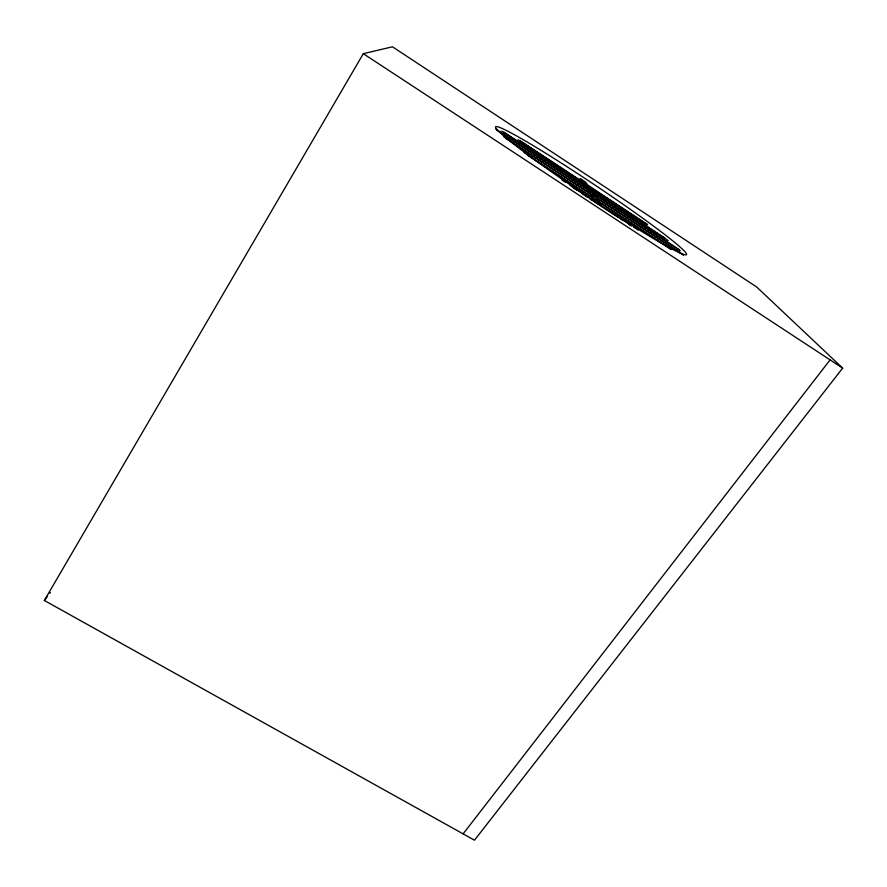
<?xml version="1.0" encoding="UTF-8"?>
<svg xmlns="http://www.w3.org/2000/svg" width="887" height="887" viewBox="0 0 887 887"><rect width="100%" height="100%" fill="white"/><g stroke="black" fill="none" stroke-linecap="round" stroke-linejoin="round"><path stroke-width="1.33" d="M44.35 600.477L363.304 53.686L392.475 46.8L756.722 287.033L842.65 368.127L474.478 840.2L44.35 600.477L47.454 596.386M578.834 180.915L580.342 178.642L585.708 182.179L602.284 206.715M49.783 593.314L50.371 592.527M463.114 833.858L830.099 359.889M363.304 53.686L842.65 368.127M520.447 140.9L647.61 224.588M518.03 139.658L647.288 224.721M503.949 132.185L665.183 238.259M501.732 131.088L668.233 240.621M495.744 129.036L679.387 249.801M496.831 130.145L680.262 250.744M503.561 136.554L683.511 254.824M505.801 138.427L683.278 255.057M524.084 152.531L671.736 249.524M527.466 155.17L670.406 249.059M562.025 180.05L565.485 182.334M570.108 185.361L631.322 225.553M633.64 227.072L638.252 230.099M573.479 188.022L576.949 190.295M581.562 193.333L587.338 197.125M589.644 198.633L618.505 217.581M620.811 219.1L623.129 220.619M628.894 224.4L631.211 225.919M580.342 178.642L595.953 202.436M604.624 207.902A114.977 6.841 33.8 0 0 686.094 253.194A114.977 6.841 33.8 0 0 584.034 177.81L580.397 175.415A114.977 6.841 33.8 0 0 495.999 128.171A114.977 6.841 33.8 0 0 600.277 205.052"/></g></svg>
